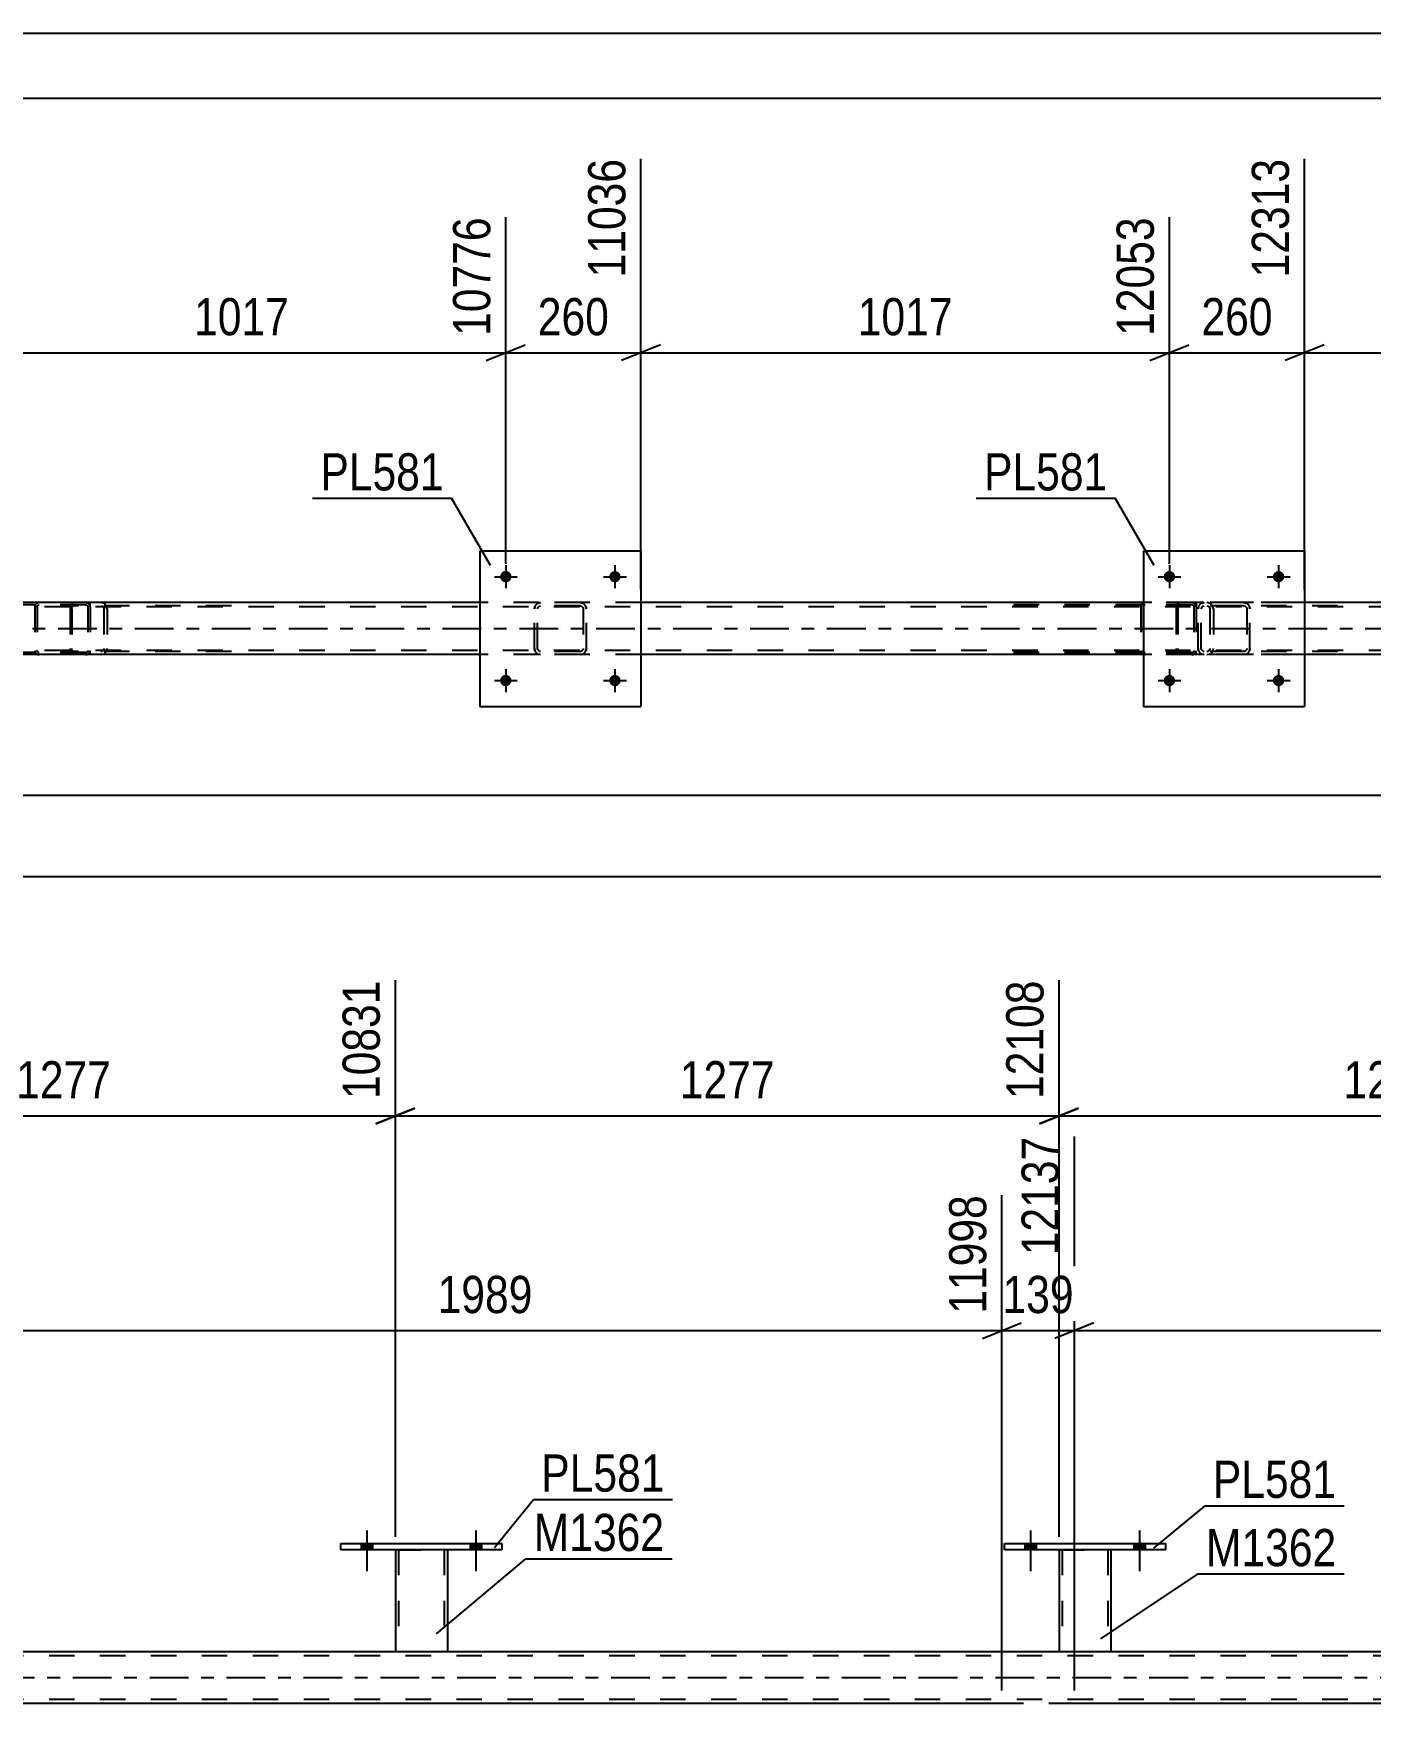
# Model space of a CAD drawing. Header units: millimetres. Extents: x 0 to 841, y 0 to 594.
# Drawn here: x 482.4 to 585.4, y 465.4 to 594 of the extents above; entities that cross this region are included whole.
import ezdxf

# ---------------------------------------------------------------- set-up
doc = ezdxf.new("R2010")
doc.units = ezdxf.units.MM
doc.linetypes.add('DXK_LINE_DOT2', pattern=[3.9198, 1.9599, -1.9599])
doc.linetypes.add('DXK_LINE_DOT3', pattern=[5.9187, 2.979, -0.9799, 0.9799, -0.9799])
doc.styles.add('Arial Narrow', font='ARIALN.TTF', dxfattribs={"height": 0.2})

# ---------------------------------------------------------------- blocks, each defined once
blk = doc.blocks.new('Unknown-318884897-1133')
at = {"color": 5, "linetype": 'Continuous'}
for p, q in [((841, 594), (0, 594)), ((836, 589), (5, 589))]:
    blk.add_line(p, q, dxfattribs=at)
blk = doc.blocks.new('Bolt-318884897-2849 - 2837')
at = {"linetype": 'Continuous'}
for points in [[(519.24, 544.17, -1), (518.36, 544.17, -1)], [(527.64, 544.17, -1), (526.76, 544.17, -1)]]:
    blk.add_hatch(color=1, dxfattribs=at).paths.add_polyline_path(points)
at = {"color": 1, "linetype": 'Continuous'}
for p, q in [((517.92, 544.17), (519.68, 544.17)), ((518.8, 545.05), (518.8, 543.29)), ((526.32, 544.17), (528.08, 544.17)), ((527.2, 545.05), (527.2, 543.29))]:
    blk.add_line(p, q, dxfattribs=at)
blk = doc.blocks.new('Bolt-318884897-2850 - 2837')
at = {"linetype": 'Continuous'}
for points in [[(519.24, 552.17, -1), (518.36, 552.17, -1)], [(527.64, 552.17, -1), (526.76, 552.17, -1)]]:
    blk.add_hatch(color=1, dxfattribs=at).paths.add_polyline_path(points)
at = {"color": 1, "linetype": 'Continuous'}
for p, q in [((518.8, 553.05), (518.8, 551.29)), ((527.2, 553.05), (527.2, 551.29)), ((517.92, 552.17), (519.68, 552.17)), ((526.32, 552.17), (528.08, 552.17))]:
    blk.add_line(p, q, dxfattribs=at)
blk = doc.blocks.new('Part-318884897-2937 - 2837')
at = {"color": 2, "linetype": 'Continuous'}
for p, q in [((516.8, 554.17), (516.8, 542.17)), ((516.8, 554.17), (529.2, 554.17)), ((529.2, 554.17), (529.2, 542.17)), ((516.8, 542.17), (529.2, 542.17))]:
    blk.add_line(p, q, dxfattribs=at)
blk = doc.blocks.new('Part-318884897-2938 - 2837')
at = {"color": 7, "linetype": 'DXK_LINE_DOT2'}
for p, q in [((572.08, 549.69), (572.12, 549.87)), ((572.12, 549.87), (572.08, 549.69)), ((572.08, 546.65), (572.08, 549.69)), ((572.32, 549.69), (572.34, 549.78)), ((572.32, 546.65), (572.32, 549.69)), ((572.34, 549.78), (572.39, 549.86)), ((572.38, 550.13), (572.56, 550.17)), ((572.56, 550.17), (572.38, 550.13)), ((572.39, 549.86), (572.47, 549.91)), ((572.47, 549.91), (572.56, 549.93)), ((575.6, 550.17), (572.56, 550.17)), ((575.6, 549.93), (572.56, 549.93)), ((575.6, 550.17), (575.79, 550.13)), ((575.79, 550.13), (575.6, 550.17)), ((575.6, 549.93), (575.7, 549.91)), ((575.7, 549.91), (575.77, 549.86)), ((575.77, 549.86), (575.83, 549.78)), ((575.83, 549.78), (575.84, 549.69)), ((575.84, 549.69), (575.84, 546.65)), ((576.05, 549.87), (576.08, 549.69)), ((576.08, 549.69), (576.05, 549.87)), ((576.08, 546.65), (576.08, 549.69)), ((572.12, 546.46), (572.08, 546.65)), ((572.08, 546.65), (572.12, 546.46)), ((572.34, 546.55), (572.32, 546.65)), ((572.39, 546.48), (572.34, 546.55)), ((575.83, 546.55), (575.77, 546.48)), ((575.84, 546.65), (575.83, 546.55)), ((576.08, 546.65), (576.05, 546.46)), ((576.05, 546.46), (576.08, 546.65)), ((572.56, 546.17), (572.38, 546.2)), ((572.38, 546.2), (572.56, 546.17)), ((572.47, 546.42), (572.39, 546.48)), ((572.56, 546.41), (572.47, 546.42)), ((575.6, 546.41), (572.56, 546.41)), ((575.6, 546.17), (572.56, 546.17)), ((575.7, 546.42), (575.6, 546.41)), ((575.79, 546.2), (575.6, 546.17)), ((575.6, 546.17), (575.79, 546.2)), ((575.77, 546.48), (575.7, 546.42))]:
    blk.add_line(p, q, dxfattribs=at)
at = {"color": 7, "linetype": 'DXK_LINE_DOT3'}
blk.add_line((574.08, 548.17), (574.08, 548.17), dxfattribs=at)
at = {"color": 7, "linetype": 'DXK_LINE_DOT2'}
for centre, start, end in [((572.56, 549.69), 112.5, 157.5), ((572.56, 549.69), 112.5, 157.5), ((575.6, 549.69), 22.5, 67.5), ((575.6, 549.69), 22.5, 67.5), ((572.56, 546.65), 202.5, 247.5), ((572.56, 546.65), 202.5, 247.5), ((575.6, 546.65), 292.5, 337.5), ((575.6, 546.65), 292.5, 337.5)]:
    blk.add_arc(centre, 0.48, start, end, dxfattribs=at)
blk = doc.blocks.new('Part-318884897-2886 - 2837')
at = {"color": 7, "linetype": 'DXK_LINE_DOT2'}
for p, q in [((521, 549.69), (521.04, 549.87)), ((521.04, 549.87), (521, 549.69)), ((521, 546.65), (521, 549.69)), ((521.24, 549.69), (521.26, 549.78)), ((521.24, 546.65), (521.24, 549.69)), ((521.26, 549.78), (521.31, 549.86)), ((521.3, 550.13), (521.48, 550.17)), ((521.48, 550.17), (521.3, 550.13)), ((521.31, 549.86), (521.39, 549.91)), ((521.39, 549.91), (521.48, 549.93)), ((524.52, 550.17), (521.48, 550.17)), ((524.52, 549.93), (521.48, 549.93)), ((524.52, 550.17), (524.71, 550.13)), ((524.71, 550.13), (524.52, 550.17)), ((524.52, 549.93), (524.62, 549.91)), ((524.62, 549.91), (524.69, 549.86)), ((524.69, 549.86), (524.75, 549.78)), ((524.75, 549.78), (524.76, 549.69)), ((524.76, 549.69), (524.76, 546.65)), ((524.97, 549.87), (525, 549.69)), ((525, 549.69), (524.97, 549.87)), ((525, 546.65), (525, 549.69)), ((521.04, 546.46), (521, 546.65)), ((521, 546.65), (521.04, 546.46)), ((521.26, 546.55), (521.24, 546.65)), ((521.31, 546.48), (521.26, 546.55)), ((524.75, 546.55), (524.69, 546.48)), ((524.76, 546.65), (524.75, 546.55)), ((525, 546.65), (524.97, 546.46)), ((524.97, 546.46), (525, 546.65)), ((521.48, 546.17), (521.3, 546.2)), ((521.3, 546.2), (521.48, 546.17)), ((521.39, 546.42), (521.31, 546.48)), ((521.48, 546.41), (521.39, 546.42)), ((524.52, 546.41), (521.48, 546.41)), ((524.52, 546.17), (521.48, 546.17)), ((524.62, 546.42), (524.52, 546.41)), ((524.71, 546.2), (524.52, 546.17)), ((524.52, 546.17), (524.71, 546.2)), ((524.69, 546.48), (524.62, 546.42))]:
    blk.add_line(p, q, dxfattribs=at)
at = {"color": 7, "linetype": 'DXK_LINE_DOT3'}
blk.add_line((523, 548.17), (523, 548.17), dxfattribs=at)
at = {"color": 7, "linetype": 'DXK_LINE_DOT2'}
for centre, start, end in [((521.48, 549.69), 112.5, 157.5), ((521.48, 549.69), 112.5, 157.5), ((524.52, 549.69), 22.5, 67.5), ((524.52, 549.69), 22.5, 67.5), ((521.48, 546.65), 202.5, 247.5), ((521.48, 546.65), 202.5, 247.5), ((524.52, 546.65), 292.5, 337.5), ((524.52, 546.65), 292.5, 337.5)]:
    blk.add_arc(centre, 0.48, start, end, dxfattribs=at)
blk = doc.blocks.new('Bolt-318884897-2895 - 2837')
at = {"linetype": 'Continuous'}
for points in [[(570.32, 544.17, -1), (569.44, 544.17, -1)], [(578.72, 544.17, -1), (577.84, 544.17, -1)]]:
    blk.add_hatch(color=1, dxfattribs=at).paths.add_polyline_path(points)
at = {"color": 1, "linetype": 'Continuous'}
for p, q in [((569, 544.17), (570.76, 544.17)), ((569.88, 545.05), (569.88, 543.29)), ((577.4, 544.17), (579.16, 544.17)), ((578.28, 545.05), (578.28, 543.29))]:
    blk.add_line(p, q, dxfattribs=at)
blk = doc.blocks.new('Bolt-318884897-2896 - 2837')
at = {"linetype": 'Continuous'}
for points in [[(570.32, 552.17, -1), (569.44, 552.17, -1)], [(578.72, 552.17, -1), (577.84, 552.17, -1)]]:
    blk.add_hatch(color=1, dxfattribs=at).paths.add_polyline_path(points)
at = {"color": 1, "linetype": 'Continuous'}
for p, q in [((569.88, 553.05), (569.88, 551.29)), ((578.28, 553.05), (578.28, 551.29)), ((569, 552.17), (570.76, 552.17)), ((577.4, 552.17), (579.16, 552.17))]:
    blk.add_line(p, q, dxfattribs=at)
blk = doc.blocks.new('Part-318884897-2943 - 2837')
at = {"color": 2, "linetype": 'Continuous'}
for p, q in [((567.88, 554.17), (567.88, 542.17)), ((567.88, 554.17), (580.28, 554.17)), ((580.28, 554.17), (580.28, 542.17)), ((567.88, 542.17), (580.28, 542.17))]:
    blk.add_line(p, q, dxfattribs=at)
blk = doc.blocks.new('Part-318884897-2960 - 2837')
at = {"color": 7, "linetype": 'DXK_LINE_DOT2'}
for p, q in [((486.46, 550.17), (471.13, 550.17)), ((486.46, 550.01), (471.13, 550.01)), ((482.57, 549.97), (482.55, 549.85)), ((482.55, 549.85), (482.55, 546.49)), ((482.72, 549.85), (482.73, 549.91)), ((482.72, 549.85), (482.72, 546.49)), ((482.73, 549.91), (482.77, 549.96)), ((482.89, 550.17), (482.76, 550.14)), ((482.77, 549.96), (482.82, 549.99)), ((482.82, 549.99), (482.89, 550.01)), ((486.59, 550.14), (486.46, 550.17)), ((486.46, 550.01), (486.53, 549.99)), ((486.53, 549.99), (486.55, 549.98)), ((486.55, 549.98), (486.58, 549.96)), ((486.58, 549.96), (486.62, 549.91)), ((486.62, 549.91), (486.63, 549.85)), ((486.63, 549.85), (486.63, 546.49)), ((486.8, 549.85), (486.78, 549.97)), ((486.8, 549.85), (486.8, 546.49)), ((486.46, 546.33), (471.13, 546.33)), ((486.46, 546.17), (471.13, 546.17)), ((482.55, 546.49), (482.57, 546.36)), ((482.73, 546.43), (482.72, 546.49)), ((482.77, 546.37), (482.73, 546.43)), ((482.76, 546.19), (482.89, 546.17)), ((482.77, 546.37), (482.8, 546.35)), ((482.8, 546.35), (482.82, 546.34)), ((482.82, 546.34), (482.89, 546.33)), ((486.53, 546.34), (486.46, 546.33)), ((486.46, 546.17), (486.59, 546.19)), ((486.58, 546.37), (486.53, 546.34)), ((486.62, 546.43), (486.58, 546.37)), ((486.63, 546.49), (486.62, 546.43)), ((486.78, 546.36), (486.8, 546.49))]:
    blk.add_line(p, q, dxfattribs=at)
for centre, start, end in [((482.87, 549.83), 110.7583, 155.68), ((486.48, 549.83), 24.32, 69.2417), ((482.87, 546.5), 204.32, 249.2417), ((486.48, 546.5), 290.7583, 335.68)]:
    blk.add_arc(centre, 0.331, start, end, dxfattribs=at)
blk = doc.blocks.new('Part-318884897-2969 - 2837')
at = {"color": 7, "linetype": 'DXK_LINE_DOT2'}
for p, q in [((570.41, 549.87), (570.39, 549.69)), ((570.39, 549.69), (570.39, 546.65)), ((570.47, 550.03), (570.41, 549.87)), ((570.56, 550.13), (570.47, 550.03)), ((570.53, 549.69), (570.54, 549.78)), ((570.53, 549.69), (570.53, 546.65)), ((570.54, 549.78), (570.57, 549.86)), ((570.66, 550.17), (570.56, 550.13)), ((570.57, 549.86), (570.61, 549.91)), ((570.61, 549.91), (570.66, 549.93)), ((582.82, 550.17), (570.66, 550.17)), ((582.82, 549.93), (570.66, 549.93)), ((571.94, 550.17), (571.94, 549.93)), ((572.95, 550.13), (572.75, 550.17)), ((572.75, 549.93), (572.85, 549.91)), ((572.85, 549.91), (572.93, 549.86)), ((572.93, 549.86), (572.99, 549.78)), ((572.99, 549.78), (573, 549.69)), ((573, 549.69), (573, 546.65)), ((573.23, 549.82), (573.22, 549.87)), ((573.26, 549.69), (573.23, 549.82)), ((573.26, 549.69), (573.26, 546.65)), ((570.39, 546.65), (570.41, 546.46)), ((570.54, 546.55), (570.53, 546.65)), ((570.55, 546.51), (570.54, 546.55)), ((572.99, 546.55), (572.93, 546.48)), ((573, 546.65), (572.99, 546.55)), ((573.22, 546.46), (573.24, 546.58)), ((573.24, 546.58), (573.26, 546.65)), ((570.41, 546.46), (570.47, 546.31)), ((570.47, 546.31), (570.56, 546.2)), ((570.57, 546.48), (570.55, 546.51)), ((570.56, 546.2), (570.66, 546.17)), ((570.61, 546.42), (570.57, 546.48)), ((570.66, 546.41), (570.61, 546.42)), ((582.82, 546.41), (570.66, 546.41)), ((582.82, 546.17), (570.66, 546.17)), ((571.94, 546.17), (571.94, 546.41)), ((572.85, 546.42), (572.75, 546.41)), ((572.75, 546.17), (572.95, 546.2)), ((572.93, 546.48), (572.85, 546.42))]:
    blk.add_line(p, q, dxfattribs=at)
for centre, start, end in [((572.77, 549.67), 23.8494, 68.8059), ((572.77, 546.66), 291.1941, 336.1506)]:
    blk.add_arc(centre, 0.492, start, end, dxfattribs=at)
blk = doc.blocks.new('Part-318884897-2973 - 2837')
at = {"color": 7, "linetype": 'DXK_LINE_DOT2'}
for p, q in [((571.6, 550.17), (556.27, 550.17)), ((571.6, 550.01), (556.27, 550.01)), ((567.71, 549.97), (567.68, 549.85)), ((567.68, 549.85), (567.68, 546.49)), ((567.85, 549.85), (567.86, 549.91)), ((567.85, 549.85), (567.85, 546.49)), ((567.86, 549.91), (567.9, 549.96)), ((568.02, 550.17), (567.89, 550.14)), ((567.9, 549.96), (567.96, 549.99)), ((567.96, 549.99), (568.02, 550.01)), ((571.73, 550.14), (571.6, 550.17)), ((571.6, 550.01), (571.66, 549.99)), ((571.66, 549.99), (571.72, 549.96)), ((571.72, 549.96), (571.76, 549.91)), ((571.76, 549.91), (571.77, 549.85)), ((571.77, 549.85), (571.77, 546.49)), ((571.94, 549.85), (571.91, 549.97)), ((571.94, 549.85), (571.94, 546.49)), ((571.6, 546.33), (556.27, 546.33)), ((571.6, 546.17), (556.27, 546.17)), ((567.68, 546.49), (567.71, 546.36)), ((567.86, 546.43), (567.85, 546.49)), ((567.9, 546.37), (567.86, 546.43)), ((567.89, 546.19), (568.02, 546.17)), ((567.96, 546.34), (567.9, 546.37)), ((568.02, 546.33), (567.96, 546.34)), ((571.66, 546.34), (571.6, 546.33)), ((571.6, 546.17), (571.73, 546.19)), ((571.72, 546.37), (571.66, 546.34)), ((571.76, 546.43), (571.72, 546.37)), ((571.77, 546.49), (571.76, 546.43)), ((571.91, 546.36), (571.94, 546.49))]:
    blk.add_line(p, q, dxfattribs=at)
for centre, start, end in [((568.01, 549.83), 110.7583, 155.68), ((571.61, 549.83), 24.32, 69.2417), ((568.01, 546.5), 204.32, 249.2417), ((571.61, 546.5), 290.7583, 335.68)]:
    blk.add_arc(centre, 0.331, start, end, dxfattribs=at)
blk = doc.blocks.new('Part-318884897-3000 - 2837')
at = {"color": 7, "linetype": 'DXK_LINE_DOT2'}
for p, q in [((485.28, 549.87), (485.26, 549.69)), ((485.26, 549.69), (485.26, 546.65)), ((485.34, 550.03), (485.28, 549.87)), ((485.42, 550.13), (485.34, 550.03)), ((485.39, 549.69), (485.4, 549.78)), ((485.39, 549.69), (485.39, 546.65)), ((485.4, 549.78), (485.43, 549.86)), ((485.53, 550.17), (485.42, 550.13)), ((485.43, 549.86), (485.48, 549.91)), ((485.48, 549.91), (485.53, 549.93)), ((497.68, 550.17), (485.53, 550.17)), ((497.68, 549.93), (485.53, 549.93)), ((486.8, 549.93), (486.8, 550.17)), ((487.81, 550.13), (487.62, 550.17)), ((487.62, 549.93), (487.72, 549.91)), ((487.72, 549.91), (487.8, 549.86)), ((487.8, 549.86), (487.85, 549.78)), ((487.85, 549.78), (487.87, 549.69)), ((487.87, 549.69), (487.87, 546.65)), ((488.1, 549.77), (488.08, 549.87)), ((488.12, 549.69), (488.1, 549.77)), ((488.12, 549.69), (488.12, 546.65)), ((485.26, 546.65), (485.28, 546.46)), ((485.4, 546.55), (485.39, 546.65)), ((485.42, 546.51), (485.4, 546.55)), ((487.85, 546.55), (487.8, 546.48)), ((487.87, 546.65), (487.85, 546.55)), ((488.08, 546.46), (488.11, 546.58)), ((488.11, 546.58), (488.12, 546.65)), ((485.28, 546.46), (485.34, 546.31)), ((485.34, 546.31), (485.42, 546.2)), ((485.43, 546.48), (485.42, 546.51)), ((485.42, 546.2), (485.53, 546.17)), ((485.48, 546.42), (485.43, 546.48)), ((485.53, 546.41), (485.48, 546.42)), ((497.68, 546.41), (485.53, 546.41)), ((497.68, 546.17), (485.53, 546.17)), ((486.8, 546.17), (486.8, 546.41)), ((487.72, 546.42), (487.62, 546.41)), ((487.62, 546.17), (487.81, 546.2)), ((487.8, 546.48), (487.72, 546.42))]:
    blk.add_line(p, q, dxfattribs=at)
for centre, start, end in [((487.63, 549.67), 23.8494, 68.8059), ((487.63, 546.66), 291.1941, 336.1506)]:
    blk.add_arc(centre, 0.492, start, end, dxfattribs=at)
blk = doc.blocks.new('Part-318884897-3047 - 2837')
at = {"color": 7, "linetype": 'DXK_LINE_DOT2'}
for p, q in [((751.81, 549.85), (87.78, 549.85)), ((529.2, 550.17), (516.8, 550.17)), ((580.28, 550.17), (567.88, 550.17)), ((751.81, 546.49), (87.78, 546.49)), ((529.2, 546.17), (516.8, 546.17)), ((580.28, 546.17), (567.88, 546.17))]:
    blk.add_line(p, q, dxfattribs=at)
at = {"color": 2, "linetype": 'Continuous'}
for p, q in [((516.8, 550.17), (478.12, 550.17)), ((567.88, 550.17), (529.2, 550.17)), ((618.96, 550.17), (580.28, 550.17)), ((516.8, 546.17), (478.12, 546.17)), ((567.88, 546.17), (529.2, 546.17)), ((618.96, 546.17), (580.28, 546.17))]:
    blk.add_line(p, q, dxfattribs=at)
at = {"color": 7, "linetype": 'DXK_LINE_DOT3'}
blk.add_line((87.78, 548.17), (751.81, 548.17), dxfattribs=at)
blk = doc.blocks.new('Bolt-318884897-4242 - 3819')
at = {"linetype": 'Continuous'}
for points in [[(558.74, 477.24), (559.62, 477.24), (559.62, 477.72), (558.74, 477.72)], [(567.14, 477.24), (568.02, 477.24), (568.02, 477.72), (567.14, 477.72)]]:
    blk.add_hatch(color=1, dxfattribs=at).paths.add_polyline_path(points)
at = {"color": 1, "linetype": 'Continuous'}
for p, q in [((559.18, 478.72), (559.18, 475.6)), ((567.58, 478.72), (567.58, 475.6)), ((558.74, 477.72), (558.74, 477.24)), ((559.62, 477.72), (559.62, 477.24)), ((567.14, 477.72), (567.14, 477.24)), ((568.02, 477.72), (568.02, 477.24))]:
    blk.add_line(p, q, dxfattribs=at)
blk = doc.blocks.new('Bolt-318884897-4240 - 3819')
at = {"linetype": 'Continuous'}
for points in [[(507.66, 477.24), (508.54, 477.24), (508.54, 477.72), (507.66, 477.72)], [(516.06, 477.24), (516.94, 477.24), (516.94, 477.72), (516.06, 477.72)]]:
    blk.add_hatch(color=1, dxfattribs=at).paths.add_polyline_path(points)
at = {"color": 1, "linetype": 'Continuous'}
for p, q in [((508.1, 478.72), (508.1, 475.6)), ((516.5, 478.72), (516.5, 475.6)), ((507.66, 477.72), (507.66, 477.24)), ((508.54, 477.72), (508.54, 477.24)), ((516.06, 477.72), (516.06, 477.24)), ((516.94, 477.72), (516.94, 477.24))]:
    blk.add_line(p, q, dxfattribs=at)
blk = doc.blocks.new('Part-318884897-3886 - 3819')
at = {"color": 2, "linetype": 'Continuous'}
for p, q in [((77.08, 469.4), (783.51, 469.4)), ((556.98, 465.4), (477.42, 465.4)), ((642.12, 465.4), (562.56, 465.4))]:
    blk.add_line(p, q, dxfattribs=at)
at = {"color": 7, "linetype": 'DXK_LINE_DOT2'}
for p, q in [((783.51, 469.08), (77.08, 469.08)), ((783.51, 465.72), (77.08, 465.72)), ((562.56, 465.4), (556.98, 465.4))]:
    blk.add_line(p, q, dxfattribs=at)
at = {"color": 7, "linetype": 'DXK_LINE_DOT3'}
blk.add_line((77.08, 467.4), (783.51, 467.4), dxfattribs=at)
blk = doc.blocks.new('Part-318884897-4111 - 3819')
at = {"color": 2, "linetype": 'Continuous'}
for p, q in [((510.3, 477.24), (510.3, 469.4)), ((514.3, 477.24), (514.3, 469.4)), ((510.3, 469.4), (514.3, 469.4))]:
    blk.add_line(p, q, dxfattribs=at)
at = {"color": 7, "linetype": 'DXK_LINE_DOT2'}
for p, q in [((510.3, 477.24), (514.3, 477.24)), ((510.3, 477.24), (510.3, 477.24)), ((510.3, 477.24), (510.3, 477.24)), ((510.54, 477.24), (510.54, 469.4)), ((514.06, 477.24), (514.06, 469.4)), ((514.3, 477.24), (514.3, 477.24)), ((514.3, 477.24), (514.3, 477.24)), ((514.05, 469.4), (514.01, 469.4)), ((514.01, 469.4), (514.05, 469.4)), ((514.06, 469.4), (514.05, 469.4)), ((514.05, 469.4), (514.06, 469.4))]:
    blk.add_line(p, q, dxfattribs=at)
blk = doc.blocks.new('Part-318884897-4116 - 3819')
at = {"color": 2, "linetype": 'Continuous'}
for p, q in [((506.1, 477.72), (518.5, 477.72)), ((506.1, 477.24), (506.1, 477.72)), ((518.5, 477.24), (506.1, 477.24)), ((518.5, 477.72), (518.5, 477.24))]:
    blk.add_line(p, q, dxfattribs=at)
blk = doc.blocks.new('Part-318884897-4121 - 3819')
at = {"color": 2, "linetype": 'Continuous'}
for p, q in [((561.38, 477.24), (561.38, 469.4)), ((565.38, 477.24), (565.38, 469.4)), ((561.38, 469.4), (565.38, 469.4))]:
    blk.add_line(p, q, dxfattribs=at)
at = {"color": 7, "linetype": 'DXK_LINE_DOT2'}
for p, q in [((561.38, 477.24), (565.38, 477.24)), ((561.38, 477.24), (561.38, 477.24)), ((561.38, 477.24), (561.38, 477.24)), ((561.62, 477.24), (561.62, 469.4)), ((565.14, 477.24), (565.14, 469.4)), ((565.38, 477.24), (565.38, 477.24)), ((565.38, 477.24), (565.38, 477.24)), ((565.13, 469.4), (565.09, 469.4)), ((565.09, 469.4), (565.13, 469.4)), ((565.14, 469.4), (565.13, 469.4)), ((565.13, 469.4), (565.14, 469.4))]:
    blk.add_line(p, q, dxfattribs=at)
blk = doc.blocks.new('Part-318884897-4126 - 3819')
at = {"color": 2, "linetype": 'Continuous'}
for p, q in [((557.18, 477.72), (569.58, 477.72)), ((557.18, 477.24), (557.18, 477.72)), ((569.58, 477.24), (557.18, 477.24)), ((569.58, 477.72), (569.58, 477.24))]:
    blk.add_line(p, q, dxfattribs=at)
blk = doc.blocks.new('Bolt-318884897-4239 - 3819')
at = {"linetype": 'Continuous'}
for points in [[(507.66, 477.24), (508.54, 477.24), (508.54, 477.72), (507.66, 477.72)], [(516.06, 477.24), (516.94, 477.24), (516.94, 477.72), (516.06, 477.72)]]:
    blk.add_hatch(color=1, dxfattribs=at).paths.add_polyline_path(points)
at = {"color": 1, "linetype": 'Continuous'}
for p, q in [((508.1, 478.72), (508.1, 475.6)), ((516.5, 478.72), (516.5, 475.6)), ((507.66, 477.72), (507.66, 477.24)), ((508.54, 477.72), (508.54, 477.24)), ((516.06, 477.72), (516.06, 477.24)), ((516.94, 477.72), (516.94, 477.24))]:
    blk.add_line(p, q, dxfattribs=at)
blk = doc.blocks.new('Bolt-318884897-4241 - 3819')
at = {"linetype": 'Continuous'}
for points in [[(558.74, 477.24), (559.62, 477.24), (559.62, 477.72), (558.74, 477.72)], [(567.14, 477.24), (568.02, 477.24), (568.02, 477.72), (567.14, 477.72)]]:
    blk.add_hatch(color=1, dxfattribs=at).paths.add_polyline_path(points)
at = {"color": 1, "linetype": 'Continuous'}
for p, q in [((559.18, 478.72), (559.18, 475.6)), ((567.58, 478.72), (567.58, 475.6)), ((558.74, 477.72), (558.74, 477.24)), ((559.62, 477.72), (559.62, 477.24)), ((567.14, 477.72), (567.14, 477.24)), ((568.02, 477.72), (568.02, 477.24))]:
    blk.add_line(p, q, dxfattribs=at)
blk = doc.blocks.new('StraightDimension-318884897-3318 - 2837')
at = {"color": 7, "linetype": 'Continuous'}
for p, q in [((478.12, 551.17), (478.12, 582.52)), ((518.8, 553.17), (518.8, 579.85)), ((479.62, 570.01), (476.62, 568.81)), ((517.3, 568.81), (520.3, 570.01)), ((478.12, 569.41), (518.8, 569.41))]:
    blk.add_line(p, q, dxfattribs=at)
at = {"color": 0}
blk.add_wipeout([(502.72, 570.16), (502.72, 574.36), (494.21, 574.36), (494.21, 570.16)], dxfattribs=at)
at = {"color": 3, "style": 'Arial Narrow'}
blk.add_text('1017', height=2.863, dxfattribs=at).set_placement((494.81, 570.76))
at = {"color": 0, "linetype": 'Continuous'}
blk.add_wipeout([(518.2, 580.45), (514, 580.45), (514, 570.11), (518.2, 570.11)], dxfattribs=at)
at = {"color": 3, "linetype": 'Continuous', "style": 'Arial Narrow'}
blk.add_text('10776', height=2.863, rotation=90.0002, dxfattribs=at).set_placement((517.6, 570.71))
blk = doc.blocks.new('StraightDimension-318884897-3298 - 2837')
at = {"color": 7, "linetype": 'Continuous'}
for p, q in [((529.2, 551.17), (529.2, 584.35)), ((518.8, 553.17), (518.8, 579.85)), ((517.3, 568.81), (520.3, 570.01)), ((530.7, 570.01), (527.7, 568.81)), ((518.8, 569.41), (529.2, 569.41))]:
    blk.add_line(p, q, dxfattribs=at)
at = {"color": 0}
blk.add_wipeout([(527.35, 570.16), (527.35, 574.36), (520.66, 574.36), (520.66, 570.16)], dxfattribs=at)
at = {"color": 3, "style": 'Arial Narrow'}
blk.add_text('260', height=2.863, dxfattribs=at).set_placement((521.26, 570.76))
at = {"color": 0, "linetype": 'Continuous'}
blk.add_wipeout([(528.6, 584.95), (524.4, 584.95), (524.4, 574.61), (528.6, 574.61)], dxfattribs=at)
at = {"color": 3, "linetype": 'Continuous', "style": 'Arial Narrow'}
blk.add_text('11036', height=2.863, rotation=90.0002, dxfattribs=at).set_placement((528, 575.21))
blk = doc.blocks.new('StraightDimension-318884897-3080 - 2837')
at = {"color": 7, "linetype": 'Continuous'}
blk.add_line((87.13, 529.08), (794.37, 529.08), dxfattribs=at)
blk = doc.blocks.new('StraightDimension-318884897-3238 - 2837')
at = {"color": 7, "linetype": 'Continuous'}
for p, q in [((580.28, 551.17), (580.28, 584.35)), ((620.96, 553.17), (620.96, 579.85)), ((581.78, 570.01), (578.78, 568.81)), ((619.46, 568.81), (622.46, 570.01)), ((580.28, 569.41), (620.96, 569.41))]:
    blk.add_line(p, q, dxfattribs=at)
at = {"color": 0}
blk.add_wipeout([(604.88, 570.16), (604.88, 574.36), (596.37, 574.36), (596.37, 570.16)], dxfattribs=at)
at = {"color": 3, "style": 'Arial Narrow'}
blk.add_text('1017', height=2.863, dxfattribs=at).set_placement((596.97, 570.76))
at = {"color": 0, "linetype": 'Continuous'}
blk.add_wipeout([(620.36, 580.45), (616.16, 580.45), (616.16, 570.11), (620.36, 570.11)], dxfattribs=at)
at = {"color": 3, "linetype": 'Continuous', "style": 'Arial Narrow'}
blk.add_text('13330', height=2.863, rotation=90.0002, dxfattribs=at).set_placement((619.76, 570.71))
blk = doc.blocks.new('StraightDimension-318884897-3258 - 2837')
at = {"color": 7, "linetype": 'Continuous'}
for p, q in [((580.28, 551.17), (580.28, 584.35)), ((569.88, 553.17), (569.88, 579.85)), ((568.38, 568.81), (571.38, 570.01)), ((581.78, 570.01), (578.78, 568.81)), ((569.88, 569.41), (580.28, 569.41))]:
    blk.add_line(p, q, dxfattribs=at)
at = {"color": 0}
blk.add_wipeout([(578.43, 570.16), (578.43, 574.36), (571.74, 574.36), (571.74, 570.16)], dxfattribs=at)
at = {"color": 3, "style": 'Arial Narrow'}
blk.add_text('260', height=2.863, dxfattribs=at).set_placement((572.34, 570.76))
at = {"color": 0, "linetype": 'Continuous'}
blk.add_wipeout([(579.68, 584.95), (575.48, 584.95), (575.48, 574.61), (579.68, 574.61)], dxfattribs=at)
at = {"color": 3, "linetype": 'Continuous', "style": 'Arial Narrow'}
blk.add_text('12313', height=2.863, rotation=90.0002, dxfattribs=at).set_placement((579.08, 575.21))
blk = doc.blocks.new('StraightDimension-318884897-3278 - 2837')
at = {"color": 7, "linetype": 'Continuous'}
for p, q in [((529.2, 551.17), (529.2, 584.35)), ((569.88, 553.17), (569.88, 579.85)), ((530.7, 570.01), (527.7, 568.81)), ((568.38, 568.81), (571.38, 570.01)), ((529.2, 569.41), (569.88, 569.41))]:
    blk.add_line(p, q, dxfattribs=at)
at = {"color": 0}
blk.add_wipeout([(553.8, 570.16), (553.8, 574.36), (545.29, 574.36), (545.29, 570.16)], dxfattribs=at)
at = {"color": 3, "style": 'Arial Narrow'}
blk.add_text('1017', height=2.863, dxfattribs=at).set_placement((545.89, 570.76))
at = {"color": 0, "linetype": 'Continuous'}
blk.add_wipeout([(569.28, 580.45), (565.08, 580.45), (565.08, 570.11), (569.28, 570.11)], dxfattribs=at)
at = {"color": 3, "linetype": 'Continuous', "style": 'Arial Narrow'}
blk.add_text('12053', height=2.863, rotation=90.0002, dxfattribs=at).set_placement((568.68, 570.71))
blk = doc.blocks.new('StraightDimension-318884897-3648 - 2837')
at = {"color": 7, "linetype": 'Continuous'}
blk.add_line((87.77, 535.34), (793.73, 535.34), dxfattribs=at)
blk = doc.blocks.new('StraightDimension-318884897-4396 - 3819')
at = {"color": 7, "linetype": 'Continuous'}
for p, q in [((562.56, 466.4), (562.56, 509.06)), ((642.12, 466.4), (642.12, 504.56)), ((564.06, 494.72), (561.06, 493.52)), ((562.56, 494.12), (642.12, 494.12)), ((640.62, 493.52), (643.62, 494.72))]:
    blk.add_line(p, q, dxfattribs=at)
at = {"color": 0}
blk.add_wipeout([(606.59, 494.87), (606.59, 499.07), (598.08, 499.07), (598.08, 494.87)], dxfattribs=at)
at = {"color": 3, "style": 'Arial Narrow'}
blk.add_text('1989', height=2.863, dxfattribs=at).set_placement((598.68, 495.47))
at = {"color": 0, "linetype": 'Continuous'}
blk.add_wipeout([(641.52, 505.16), (637.32, 505.16), (637.32, 494.82), (641.52, 494.82)], dxfattribs=at)
at = {"color": 3, "linetype": 'Continuous', "style": 'Arial Narrow'}
blk.add_text('14126', height=2.863, rotation=90.0002, dxfattribs=at).set_placement((640.92, 495.42))
blk = doc.blocks.new('StraightDimension-318884897-5184 - 3819')
at = {"color": 7, "linetype": 'Continuous'}
for p, q in [((510.3, 478.24), (510.3, 521.09)), ((561.38, 478.24), (561.38, 521.09)), ((511.8, 511.25), (508.8, 510.05)), ((510.3, 510.65), (561.38, 510.65)), ((559.88, 510.05), (562.88, 511.25))]:
    blk.add_line(p, q, dxfattribs=at)
at = {"color": 0}
blk.add_wipeout([(540.1, 511.4), (540.1, 515.6), (531.59, 515.6), (531.59, 511.4)], dxfattribs=at)
at = {"color": 3, "style": 'Arial Narrow'}
blk.add_text('1277', height=2.863, dxfattribs=at).set_placement((532.19, 512))
at = {"color": 0, "linetype": 'Continuous'}
blk.add_wipeout([(560.78, 521.69), (556.58, 521.69), (556.58, 511.35), (560.78, 511.35)], dxfattribs=at)
at = {"color": 3, "linetype": 'Continuous', "style": 'Arial Narrow'}
blk.add_text('12108', height=2.863, rotation=90.0002, dxfattribs=at).set_placement((560.18, 511.95))
blk = doc.blocks.new('StraightDimension-318884897-4415 - 3819')
at = {"color": 7, "linetype": 'Continuous'}
for p, q in [((562.56, 466.4), (562.56, 509.06)), ((556.98, 466.4), (556.98, 504.56)), ((555.48, 493.52), (558.48, 494.72)), ((556.98, 494.12), (562.56, 494.12)), ((564.06, 494.72), (561.06, 493.52))]:
    blk.add_line(p, q, dxfattribs=at)
at = {"color": 0}
blk.add_wipeout([(563.11, 494.87), (563.11, 499.07), (556.43, 499.07), (556.43, 494.87)], dxfattribs=at)
at = {"color": 3, "style": 'Arial Narrow'}
blk.add_text('139', height=2.863, dxfattribs=at).set_placement((557.03, 495.47))
at = {"color": 0, "linetype": 'Continuous'}
blk.add_wipeout([(561.96, 509.66), (557.76, 509.66), (557.76, 499.32), (561.96, 499.32)], dxfattribs=at)
at = {"color": 3, "linetype": 'Continuous', "style": 'Arial Narrow'}
blk.add_text('12137', height=2.863, rotation=90.0002, dxfattribs=at).set_placement((561.36, 499.92))
blk = doc.blocks.new('StraightDimension-318884897-4434 - 3819')
at = {"color": 7, "linetype": 'Continuous'}
for p, q in [((477.42, 466.4), (477.42, 509.06)), ((556.98, 466.4), (556.98, 504.56)), ((478.92, 494.72), (475.92, 493.52)), ((477.42, 494.12), (556.98, 494.12)), ((555.48, 493.52), (558.48, 494.72))]:
    blk.add_line(p, q, dxfattribs=at)
at = {"color": 0}
blk.add_wipeout([(521.46, 494.87), (521.46, 499.07), (512.95, 499.07), (512.95, 494.87)], dxfattribs=at)
at = {"color": 3, "style": 'Arial Narrow'}
blk.add_text('1989', height=2.863, dxfattribs=at).set_placement((513.55, 495.47))
at = {"color": 0, "linetype": 'Continuous'}
blk.add_wipeout([(556.38, 505.16), (552.18, 505.16), (552.18, 494.82), (556.38, 494.82)], dxfattribs=at)
at = {"color": 3, "linetype": 'Continuous', "style": 'Arial Narrow'}
blk.add_text('11998', height=2.863, rotation=90.0002, dxfattribs=at).set_placement((555.78, 495.42))
blk = doc.blocks.new('StraightDimension-318884897-5174 - 3819')
at = {"color": 7, "linetype": 'Continuous'}
for p, q in [((510.3, 478.24), (510.3, 521.09)), ((459.22, 478.24), (459.22, 519.26)), ((460.72, 511.25), (457.72, 510.05)), ((459.22, 510.65), (510.3, 510.65)), ((508.8, 510.05), (511.8, 511.25))]:
    blk.add_line(p, q, dxfattribs=at)
at = {"color": 0}
blk.add_wipeout([(489.02, 511.4), (489.02, 515.6), (480.51, 515.6), (480.51, 511.4)], dxfattribs=at)
at = {"color": 3, "style": 'Arial Narrow'}
blk.add_text('1277', height=2.863, dxfattribs=at).set_placement((481.11, 512))
at = {"color": 0, "linetype": 'Continuous'}
blk.add_wipeout([(509.7, 521.69), (505.5, 521.69), (505.5, 511.35), (509.7, 511.35)], dxfattribs=at)
at = {"color": 3, "linetype": 'Continuous', "style": 'Arial Narrow'}
blk.add_text('10831', height=2.863, rotation=90.0002, dxfattribs=at).set_placement((509.1, 511.95))
blk = doc.blocks.new('StraightDimension-318884897-5194 - 3819')
at = {"color": 7, "linetype": 'Continuous'}
for p, q in [((561.38, 478.24), (561.38, 521.09)), ((612.47, 478.24), (612.47, 521.09)), ((562.88, 511.25), (559.88, 510.05)), ((561.38, 510.65), (612.47, 510.65)), ((610.97, 510.05), (613.97, 511.25))]:
    blk.add_line(p, q, dxfattribs=at)
at = {"color": 0}
blk.add_wipeout([(591.18, 511.4), (591.18, 515.6), (582.67, 515.6), (582.67, 511.4)], dxfattribs=at)
at = {"color": 3, "style": 'Arial Narrow'}
blk.add_text('1277', height=2.863, dxfattribs=at).set_placement((583.27, 512))
at = {"color": 0, "linetype": 'Continuous'}
blk.add_wipeout([(611.87, 521.69), (607.67, 521.69), (607.67, 511.35), (611.87, 511.35)], dxfattribs=at)
at = {"color": 3, "linetype": 'Continuous', "style": 'Arial Narrow'}
blk.add_text('13385', height=2.863, rotation=90.0002, dxfattribs=at).set_placement((611.27, 511.95))
blk = doc.blocks.new('Mark-318884897-2933 - 2837')
at = {"color": 0}
blk.add_wipeout([(514.03, 558.81), (514.03, 561.81), (504.53, 561.81), (504.53, 558.81)], dxfattribs=at)
blk.add_wipeout([(514.03, 558.81), (514.03, 561.81), (504.53, 561.81), (504.53, 558.81)], dxfattribs=at)
at = {"color": 30, "linetype": 'Continuous'}
for p in [(503.93, 558.21), (517.63, 553.02)]:
    blk.add_line(p, (514.63, 558.21), dxfattribs=at)
at = {"color": 3, "style": 'Arial Narrow'}
blk.add_text('PL581', height=2.863, dxfattribs=at).set_placement((504.53, 558.81))
blk = doc.blocks.new('Mark-318884897-2939 - 2837')
at = {"color": 0}
blk.add_wipeout([(565.11, 558.81), (565.11, 561.81), (555.61, 561.81), (555.61, 558.81)], dxfattribs=at)
blk.add_wipeout([(565.11, 558.81), (565.11, 561.81), (555.61, 561.81), (555.61, 558.81)], dxfattribs=at)
at = {"color": 30, "linetype": 'Continuous'}
for p in [(555.01, 558.21), (568.71, 553.02)]:
    blk.add_line(p, (565.71, 558.21), dxfattribs=at)
at = {"color": 3, "style": 'Arial Narrow'}
blk.add_text('PL581', height=2.863, dxfattribs=at).set_placement((555.61, 558.81))
blk = doc.blocks.new('Mark-318884897-4107 - 3819')
at = {"color": 0}
blk.add_wipeout([(531, 477.15), (531, 480.15), (520.95, 480.15), (520.95, 477.15)], dxfattribs=at)
blk.add_wipeout([(531, 477.15), (531, 480.15), (520.95, 480.15), (520.95, 477.15)], dxfattribs=at)
at = {"color": 30, "linetype": 'Continuous'}
for p, q in [((513.47, 470.77), (520.35, 476.55)), ((520.35, 476.55), (531.6, 476.55))]:
    blk.add_line(p, q, dxfattribs=at)
at = {"color": 3, "style": 'Arial Narrow'}
blk.add_text('M1362', height=2.863, dxfattribs=at).set_placement((520.95, 477.15))
blk = doc.blocks.new('Mark-318884897-4112 - 3819')
at = {"color": 0}
blk.add_wipeout([(531.03, 481.72), (531.03, 484.72), (521.53, 484.72), (521.53, 481.72)], dxfattribs=at)
blk.add_wipeout([(531.03, 481.72), (531.03, 484.72), (521.53, 484.72), (521.53, 481.72)], dxfattribs=at)
at = {"color": 30, "linetype": 'Continuous'}
for p, q in [((517.93, 477.41), (520.93, 481.12)), ((520.93, 481.12), (531.63, 481.12))]:
    blk.add_line(p, q, dxfattribs=at)
at = {"color": 3, "style": 'Arial Narrow'}
blk.add_text('PL581', height=2.863, dxfattribs=at).set_placement((521.53, 481.72))
blk = doc.blocks.new('Mark-318884897-4117 - 3819')
at = {"color": 0}
blk.add_wipeout([(582.74, 475.98), (582.74, 478.98), (572.69, 478.98), (572.69, 475.98)], dxfattribs=at)
blk.add_wipeout([(582.74, 475.98), (582.74, 478.98), (572.69, 478.98), (572.69, 475.98)], dxfattribs=at)
at = {"color": 30, "linetype": 'Continuous'}
for p, q in [((564.61, 470.39), (572.09, 475.38)), ((572.09, 475.38), (583.34, 475.38))]:
    blk.add_line(p, q, dxfattribs=at)
at = {"color": 3, "style": 'Arial Narrow'}
blk.add_text('M1362', height=2.863, dxfattribs=at).set_placement((572.69, 475.98))
blk = doc.blocks.new('Mark-318884897-4122 - 3819')
at = {"color": 0}
blk.add_wipeout([(582.72, 481.24), (582.72, 484.24), (573.22, 484.24), (573.22, 481.24)], dxfattribs=at)
blk.add_wipeout([(582.72, 481.24), (582.72, 484.24), (573.22, 484.24), (573.22, 481.24)], dxfattribs=at)
at = {"color": 30, "linetype": 'Continuous'}
for p, q in [((568.69, 477.38), (572.62, 480.64)), ((572.62, 480.64), (583.32, 480.64))]:
    blk.add_line(p, q, dxfattribs=at)
at = {"color": 3, "style": 'Arial Narrow'}
blk.add_text('PL581', height=2.863, dxfattribs=at).set_placement((573.22, 481.24))

msp = doc.modelspace()

# ---------------------------------------------------------------- block references
for name in ['Unknown-318884897-1133', 'Part-318884897-2937 - 2837', 'Bolt-318884897-2850 - 2837', 'Part-318884897-2943 - 2837', 'Bolt-318884897-2896 - 2837', 'Part-318884897-3047 - 2837', 'Part-318884897-2960 - 2837', 'Part-318884897-3000 - 2837', 'Part-318884897-2886 - 2837', 'Part-318884897-2973 - 2837', 'Part-318884897-2969 - 2837', 'Part-318884897-2938 - 2837', 'Bolt-318884897-2849 - 2837', 'Bolt-318884897-2895 - 2837', 'Bolt-318884897-4240 - 3819', 'Bolt-318884897-4239 - 3819', 'Bolt-318884897-4242 - 3819', 'Bolt-318884897-4241 - 3819', 'Part-318884897-4116 - 3819', 'Part-318884897-4111 - 3819', 'Part-318884897-4126 - 3819', 'Part-318884897-4121 - 3819', 'Part-318884897-3886 - 3819']:
    msp.add_blockref(name, (0, 0))

# ---------------------------------------------------------------- next in the draw order: block references
for name in ['StraightDimension-318884897-3238 - 2837', 'StraightDimension-318884897-3318 - 2837', 'StraightDimension-318884897-3080 - 2837', 'StraightDimension-318884897-4396 - 3819']:
    msp.add_blockref(name, (0, 0))

# ---------------------------------------------------------------- next in the draw order: block references
for name in ['StraightDimension-318884897-3298 - 2837', 'StraightDimension-318884897-3258 - 2837', 'StraightDimension-318884897-3648 - 2837', 'StraightDimension-318884897-5184 - 3819']:
    msp.add_blockref(name, (0, 0))

# ---------------------------------------------------------------- next in the draw order: block references
for name in ['StraightDimension-318884897-3278 - 2837', 'Mark-318884897-2933 - 2837', 'StraightDimension-318884897-4415 - 3819']:
    msp.add_blockref(name, (0, 0))

# ---------------------------------------------------------------- next in the draw order: block references
for name in ['Mark-318884897-2939 - 2837', 'StraightDimension-318884897-5194 - 3819', 'StraightDimension-318884897-4434 - 3819']:
    msp.add_blockref(name, (0, 0))

# ---------------------------------------------------------------- next in the draw order: block references
for name in ['StraightDimension-318884897-5174 - 3819', 'Mark-318884897-4107 - 3819', 'Mark-318884897-4117 - 3819']:
    msp.add_blockref(name, (0, 0))

# ---------------------------------------------------------------- next in the draw order: block references
for name in ['Mark-318884897-4112 - 3819', 'Mark-318884897-4122 - 3819']:
    msp.add_blockref(name, (0, 0))

doc.saveas('drawing.dxf')
